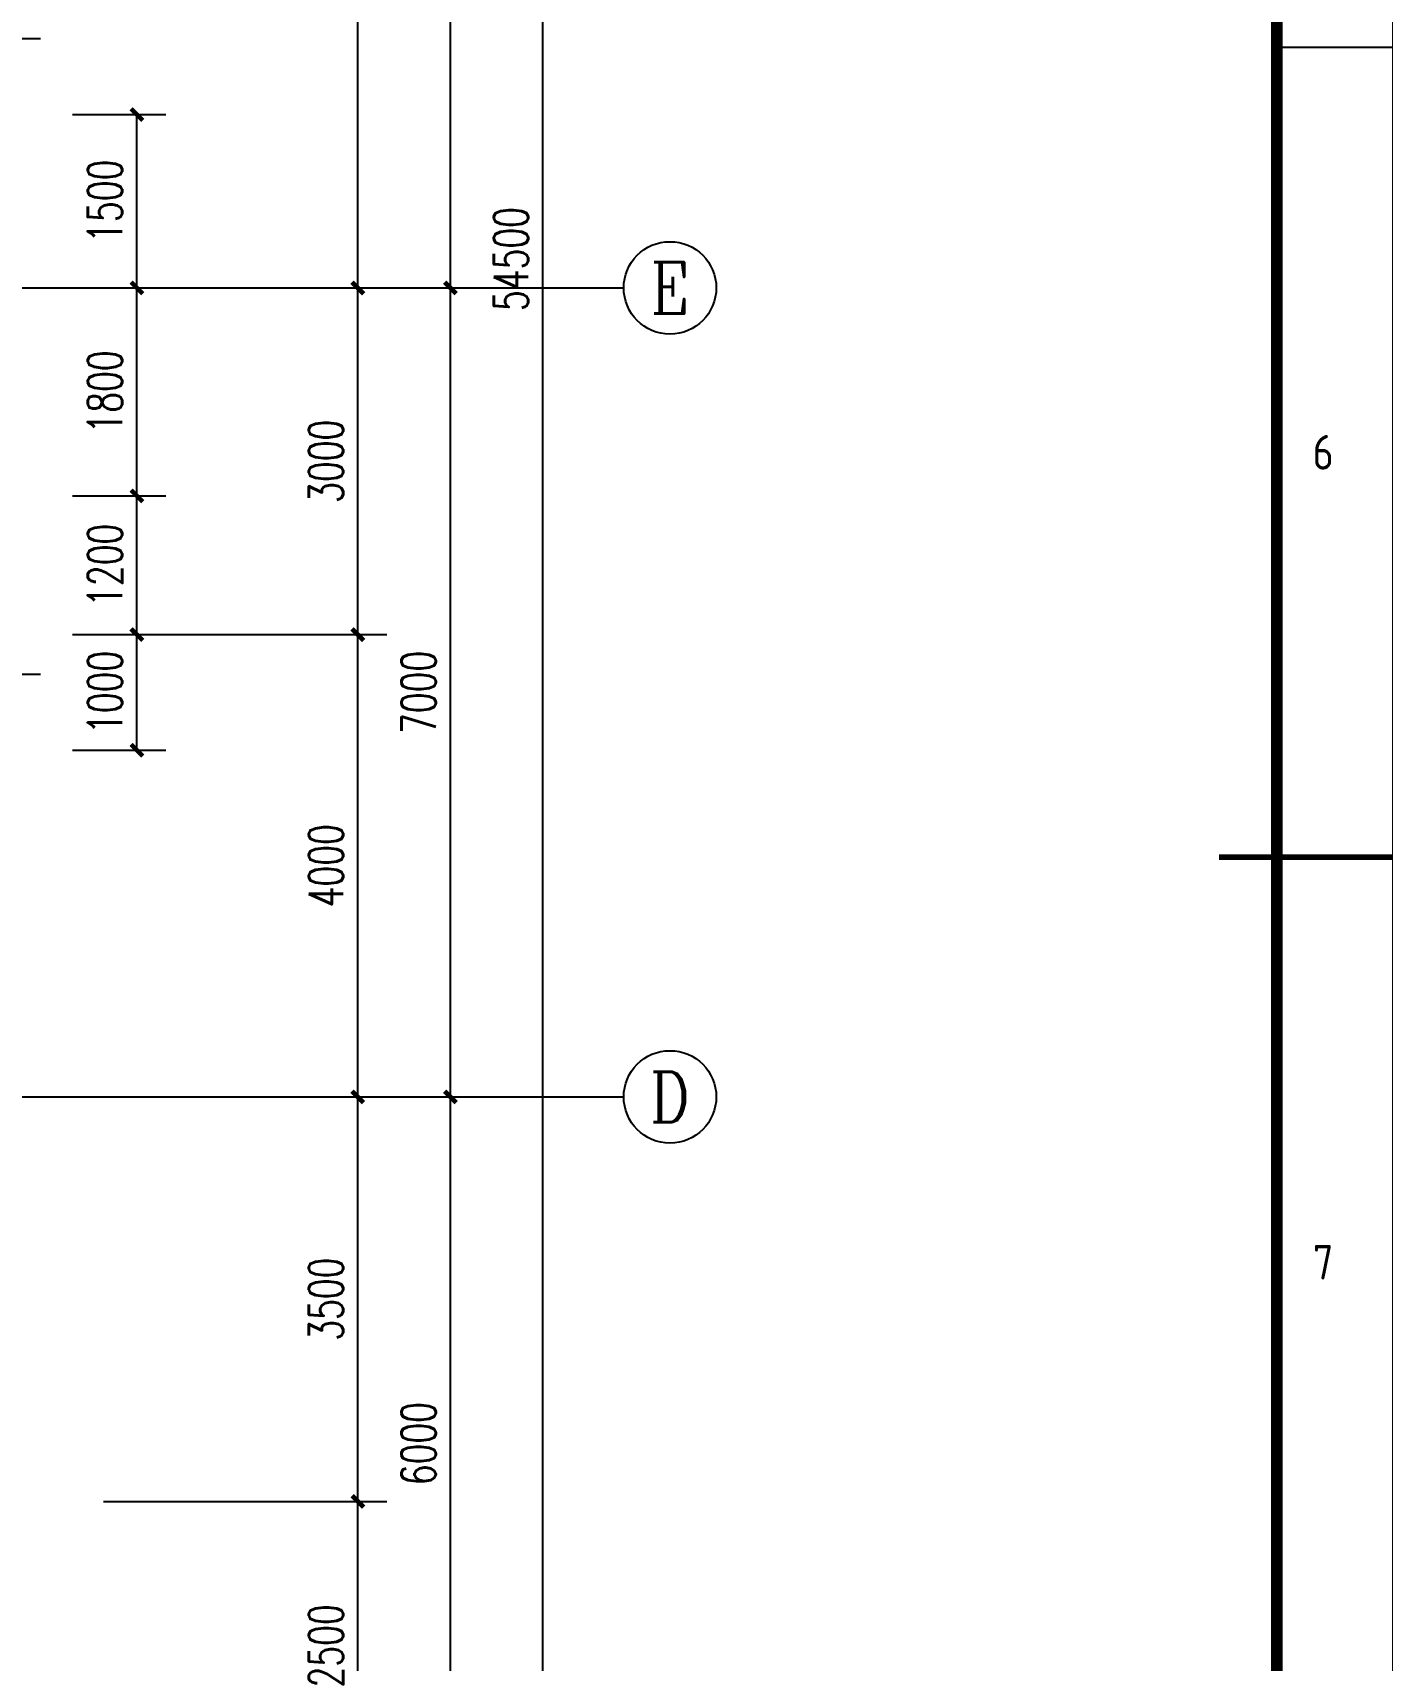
# Model space of a CAD drawing. Extents: x -93062 to 326984, y -142534 to 91021.
# Drawn here: x 50473 to 62260, y 41996 to 56082 of the extents above; entities that cross this region are included whole.
import ezdxf
from ezdxf.enums import TextEntityAlignment as Align

# ---------------------------------------------------------------- set-up
doc = ezdxf.new("R2010")
doc.units = 0
doc.header["$LTSCALE"] = 1000
doc.header["$MEASUREMENT"] = 0
doc.linetypes.add('DOTE', pattern=[2.42, 2, -0.2, 0.02, -0.2])
doc.layers.get('0').update_dxf_attribs({"color": 8})
doc.layers.get('Defpoints').update_dxf_attribs({"color": 8})
for name, color, linetype in [('AXIS', 8, 'Continuous'), ('AXIS_TEXT', 8, 'Continuous'), ('DOTE', 8, 'DOTE'), ('HOLE', 8, 'Continuous')]:
    doc.layers.add(name, color=color, linetype=linetype)
doc.styles.add('_TCH_AXIS', font='COMPLEX', dxfattribs={"bigfont": 'GBCBIG'})
doc.styles.add('_TCH_DIM_T3', font='SIMPLEX', dxfattribs={"width": 0.705882, "bigfont": 'GBCBIG'})
doc.styles.add('COMPLEX', font='COMPLEX')
doc.styles.get("Standard").update_dxf_attribs({"font": 'gbenor.shx', "bigfont": 'gbcbig.shx'})
doc.styles.add('TK', font='GEDITXT.SHX', dxfattribs={"width": 0.85, "height": 3.5, "bigfont": 'DXT.SHX'})
doc.dimstyles.new('_TCH_ARCH&&100', dxfattribs={"dimtxt": 297.5, "dimasz": 100, "dimexe": 250, "dimexo": 300, "dimgap": 126.25, "dimtad": 1, "dimdec": 0, "dimzin": 0, "dimdsep": 46, "dimtxsty": '_TCH_DIM_T3', "dimblk": 'ARCHTICK', "dimcen": 0.09, "dimazin": 2, "dimtfac": 1, "dimtdec": 0, "dimtix": 1, "dimtmove": 2, "dimatfit": 3, "dimfxl": 1, "dimtolj": 1, "dimtzin": 0, "dimarcsym": 0})

# ---------------------------------------------------------------- blocks, each defined once
blk = doc.blocks.new('GEDI_WK_A1_V')
at = {"color": 3}
for p, q in [((584, 490.58), (594, 490.58)), ((584, 420.5), (594, 420.5))]:
    blk.add_line(p, q, dxfattribs=at)
for points, const_width in [([(0, 841), (0, 0), (594, 0), (594, 841)], 0.1), ([(10, 816), (10, 10), (584, 10), (584, 816)], 1)]:
    blk.add_lwpolyline(points, close=True, dxfattribs=dict(at, const_width=const_width))
at = {"color": 3, "const_width": 0.5}
blk.add_lwpolyline([(579, 420.5), (594, 420.5)], dxfattribs=at)
at = {"color": 3}
for s, p in [('6', (588, 455.54)), ('7', (588, 385.46))]:
    blk.add_text(s, height=3, dxfattribs=at).set_placement(p, align=Align.MIDDLE)
blk = doc.blocks.new('A$C711966D6')
blk.add_blockref('GEDI_WK_A1_V', (0, 0))
at = {"style": 'TK', "width": 0.85}
for tag, height, p in [('PROJECTNAME', 4.75, (529, 44)), ('PHASE', 4, (571, 44)), ('DRAWINGNAME', 4.75, (539, 31))]:
    blk.add_attdef(tag, text='', height=height, dxfattribs=at).set_placement(p, align=Align.MIDDLE_CENTER)
for tag, p, height in [('APPROVE', (416, 32.75), 3.5), ('DESIGN', (461, 32.75), 3.5), ('REVIEW1', (416, 25.75), 3.5), ('DRAW', (461, 25.75), 3.5), ('REVIEW2', (416, 18.75), 3.5), ('PROPORTION', (461, 18.75), 3.5), ('DRAWINGNUMBER', (511, 18.5), 4), ('CHECK', (416, 11.75), 3.5), ('DATE', (461, 11.75), 3.5), ('VERSION', (577, 11.75), 3.5)]:
    blk.add_attdef(tag, p, '', height=height, dxfattribs=at)
blk = doc.blocks.new('是飞洒发时')
at = {"xscale": 100, "yscale": 100, "zscale": 100}
blk.add_blockref('A$C711966D6', (0, 0), dxfattribs=at)
blk = doc.blocks.new('_ArchTick')
at = {"color": 0, "linetype": 'ByBlock', "const_width": 0.4}
blk.add_lwpolyline([(-0.5, -0.5), (0.5, 0.5)], dxfattribs=at)
blk = doc.blocks.new('*D402')
at = {"layer": 'Defpoints', "color": 0, "transparency": 16777216}
for p in [(50518, 50872), (51375, 50872), (50518, 49872)]:
    blk.add_point(p, dxfattribs=at)
at = {"layer": 'HOLE', "color": 0, "lineweight": -2, "transparency": 16777216}
for p, q in [((50818, 50872), (51625, 50872)), ((51375, 49872), (51375, 50872)), ((50818, 49872), (51625, 49872))]:
    blk.add_line(p, q, dxfattribs=at)
at = {"layer": 'HOLE', "color": 0, "lineweight": -2, "transparency": 16777216, "xscale": 100, "yscale": 100, "zscale": 100}
for p, rotation in [((51375, 50872), 90), ((51375, 49872), 270)]:
    blk.add_blockref('_ArchTick', p, dxfattribs=dict(at, rotation=rotation))
at = {"layer": 'HOLE', "color": 0, "transparency": 16777216, "insert": (51099, 50372), "char_height": 297.5, "attachment_point": 5, "rotation": 90, "style": '_TCH_DIM_T3'}
blk.add_mtext('\\A1;1000', dxfattribs=at)
blk = doc.blocks.new('*D403')
at = {"layer": 'Defpoints', "color": 0, "transparency": 16777216}
for p in [(50518, 52072), (51375, 52072), (50518, 50872)]:
    blk.add_point(p, dxfattribs=at)
at = {"layer": 'HOLE', "color": 0, "lineweight": -2, "transparency": 16777216}
for p, q in [((50818, 52072), (51625, 52072)), ((51375, 50872), (51375, 52072)), ((50818, 50872), (51625, 50872))]:
    blk.add_line(p, q, dxfattribs=at)
at = {"layer": 'HOLE', "color": 0, "lineweight": -2, "transparency": 16777216, "xscale": 100, "yscale": 100, "zscale": 100}
for p, rotation in [((51375, 52072), 90), ((51375, 50872), 270)]:
    blk.add_blockref('_ArchTick', p, dxfattribs=dict(at, rotation=rotation))
at = {"layer": 'HOLE', "color": 0, "transparency": 16777216, "insert": (51099, 51472), "char_height": 297.5, "attachment_point": 5, "rotation": 90, "style": '_TCH_DIM_T3'}
blk.add_mtext('\\A1;1200', dxfattribs=at)
blk = doc.blocks.new('*D404')
at = {"layer": 'Defpoints', "color": 0, "transparency": 16777216}
for p in [(50518, 53872), (51375, 53872), (50518, 52072)]:
    blk.add_point(p, dxfattribs=at)
at = {"layer": 'HOLE', "color": 0, "lineweight": -2, "transparency": 16777216}
for p, q in [((50818, 53872), (51625, 53872)), ((51375, 52072), (51375, 53872)), ((50818, 52072), (51625, 52072))]:
    blk.add_line(p, q, dxfattribs=at)
at = {"layer": 'HOLE', "color": 0, "lineweight": -2, "transparency": 16777216, "xscale": 100, "yscale": 100, "zscale": 100}
for p, rotation in [((51375, 53872), 90), ((51375, 52072), 270)]:
    blk.add_blockref('_ArchTick', p, dxfattribs=dict(at, rotation=rotation))
at = {"layer": 'HOLE', "color": 0, "transparency": 16777216, "insert": (51099, 52972), "char_height": 297.5, "attachment_point": 5, "rotation": 90, "style": '_TCH_DIM_T3'}
blk.add_mtext('\\A1;1800', dxfattribs=at)
blk = doc.blocks.new('*D405')
at = {"layer": 'Defpoints', "color": 0, "transparency": 16777216}
for p in [(50518, 55372), (51375, 55372), (50518, 53872)]:
    blk.add_point(p, dxfattribs=at)
at = {"layer": 'HOLE', "color": 0, "lineweight": -2, "transparency": 16777216}
for p, q in [((50818, 55372), (51625, 55372)), ((51375, 53872), (51375, 55372)), ((50818, 53872), (51625, 53872))]:
    blk.add_line(p, q, dxfattribs=at)
at = {"layer": 'HOLE', "color": 0, "lineweight": -2, "transparency": 16777216, "xscale": 100, "yscale": 100, "zscale": 100}
for p, rotation in [((51375, 55372), 90), ((51375, 53872), 270)]:
    blk.add_blockref('_ArchTick', p, dxfattribs=dict(at, rotation=rotation))
at = {"layer": 'HOLE', "color": 0, "transparency": 16777216, "insert": (51099, 54622), "char_height": 297.5, "attachment_point": 5, "rotation": 90, "style": '_TCH_DIM_T3'}
blk.add_mtext('\\A1;1500', dxfattribs=at)
blk = doc.blocks.new('*D1281')
at = {"layer": 'AXIS', "color": 0, "lineweight": -2, "transparency": 16777216}
for p, q in [((51086, 43372), (53536, 43372)), ((53286, 40872), (53286, 43372)), ((51086, 40872), (53536, 40872))]:
    blk.add_line(p, q, dxfattribs=at)
at = {"layer": 'Defpoints', "color": 0, "transparency": 16777216}
for p in [(50786, 43372), (53286, 43372), (50786, 40872)]:
    blk.add_point(p, dxfattribs=at)
at = {"layer": 'AXIS', "color": 0, "lineweight": -2, "transparency": 16777216, "xscale": 100, "yscale": 100, "zscale": 100}
for p, rotation in [((53286, 43372), 90), ((53286, 40872), 270)]:
    blk.add_blockref('_ArchTick', p, dxfattribs=dict(at, rotation=rotation))
at = {"layer": 'AXIS', "color": 0, "transparency": 16777216, "insert": (53011, 42122), "char_height": 297.5, "attachment_point": 5, "rotation": 90, "style": '_TCH_DIM_T3'}
blk.add_mtext('\\A1;2500', dxfattribs=at)
blk = doc.blocks.new('*D1282')
at = {"layer": 'AXIS', "color": 0, "lineweight": -2, "transparency": 16777216}
for p, q in [((51086, 46872), (53536, 46872)), ((53286, 43372), (53286, 46872)), ((51086, 43372), (53536, 43372))]:
    blk.add_line(p, q, dxfattribs=at)
at = {"layer": 'Defpoints', "color": 0, "transparency": 16777216}
for p in [(50786, 46872), (53286, 46872), (50786, 43372)]:
    blk.add_point(p, dxfattribs=at)
at = {"layer": 'AXIS', "color": 0, "lineweight": -2, "transparency": 16777216, "xscale": 100, "yscale": 100, "zscale": 100}
for p, rotation in [((53286, 46872), 90), ((53286, 43372), 270)]:
    blk.add_blockref('_ArchTick', p, dxfattribs=dict(at, rotation=rotation))
at = {"layer": 'AXIS', "color": 0, "transparency": 16777216, "insert": (53011, 45122), "char_height": 297.5, "attachment_point": 5, "rotation": 90, "style": '_TCH_DIM_T3'}
blk.add_mtext('\\A1;3500', dxfattribs=at)
blk = doc.blocks.new('*D1283')
at = {"layer": 'AXIS', "color": 0, "lineweight": -2, "transparency": 16777216}
for p, q in [((51086, 50872), (53536, 50872)), ((53286, 46872), (53286, 50872)), ((51086, 46872), (53536, 46872))]:
    blk.add_line(p, q, dxfattribs=at)
at = {"layer": 'Defpoints', "color": 0, "transparency": 16777216}
for p in [(50786, 50872), (53286, 50872), (50786, 46872)]:
    blk.add_point(p, dxfattribs=at)
at = {"layer": 'AXIS', "color": 0, "lineweight": -2, "transparency": 16777216, "xscale": 100, "yscale": 100, "zscale": 100}
for p, rotation in [((53286, 50872), 90), ((53286, 46872), 270)]:
    blk.add_blockref('_ArchTick', p, dxfattribs=dict(at, rotation=rotation))
at = {"layer": 'AXIS', "color": 0, "transparency": 16777216, "insert": (53011, 48872), "char_height": 297.5, "attachment_point": 5, "rotation": 90, "style": '_TCH_DIM_T3'}
blk.add_mtext('\\A1;4000', dxfattribs=at)
blk = doc.blocks.new('*D1284')
at = {"layer": 'AXIS', "color": 0, "lineweight": -2, "transparency": 16777216}
for p, q in [((51086, 53872), (53536, 53872)), ((53286, 50872), (53286, 53872)), ((51086, 50872), (53536, 50872))]:
    blk.add_line(p, q, dxfattribs=at)
at = {"layer": 'Defpoints', "color": 0, "transparency": 16777216}
for p in [(50786, 53872), (53286, 53872), (50786, 50872)]:
    blk.add_point(p, dxfattribs=at)
at = {"layer": 'AXIS', "color": 0, "lineweight": -2, "transparency": 16777216, "xscale": 100, "yscale": 100, "zscale": 100}
for p, rotation in [((53286, 53872), 90), ((53286, 50872), 270)]:
    blk.add_blockref('_ArchTick', p, dxfattribs=dict(at, rotation=rotation))
at = {"layer": 'AXIS', "color": 0, "transparency": 16777216, "insert": (53011, 52372), "char_height": 297.5, "attachment_point": 5, "rotation": 90, "style": '_TCH_DIM_T3'}
blk.add_mtext('\\A1;3000', dxfattribs=at)
blk = doc.blocks.new('*D1285')
at = {"layer": 'AXIS', "color": 0, "lineweight": -2, "transparency": 16777216}
for p, q in [((51086, 60372), (53536, 60372)), ((53286, 53872), (53286, 60372)), ((51086, 53872), (53536, 53872))]:
    blk.add_line(p, q, dxfattribs=at)
at = {"layer": 'Defpoints', "color": 0, "transparency": 16777216}
for p in [(50786, 60372), (53286, 60372), (50786, 53872)]:
    blk.add_point(p, dxfattribs=at)
at = {"layer": 'AXIS', "color": 0, "lineweight": -2, "transparency": 16777216, "xscale": 100, "yscale": 100, "zscale": 100}
for p, rotation in [((53286, 60372), 90), ((53286, 53872), 270)]:
    blk.add_blockref('_ArchTick', p, dxfattribs=dict(at, rotation=rotation))
at = {"layer": 'AXIS', "color": 0, "transparency": 16777216, "insert": (53011, 57122), "char_height": 297.5, "attachment_point": 5, "rotation": 90, "style": '_TCH_DIM_T3'}
blk.add_mtext('\\A1;6500', dxfattribs=at)
blk = doc.blocks.new('*D1503')
at = {"layer": 'AXIS', "color": 0, "lineweight": -2, "transparency": 16777216}
for p, q in [((51886, 46872), (54336, 46872)), ((54086, 40872), (54086, 46872)), ((51886, 40872), (54336, 40872))]:
    blk.add_line(p, q, dxfattribs=at)
at = {"layer": 'Defpoints', "color": 0, "transparency": 16777216}
for p in [(51586, 46872), (54086, 46872), (51586, 40872)]:
    blk.add_point(p, dxfattribs=at)
at = {"layer": 'AXIS', "color": 0, "lineweight": -2, "transparency": 16777216, "xscale": 100, "yscale": 100, "zscale": 100}
for p, rotation in [((54086, 46872), 90), ((54086, 40872), 270)]:
    blk.add_blockref('_ArchTick', p, dxfattribs=dict(at, rotation=rotation))
at = {"layer": 'AXIS', "color": 0, "transparency": 16777216, "insert": (53811, 43872), "char_height": 297.5, "attachment_point": 5, "rotation": 90, "style": '_TCH_DIM_T3'}
blk.add_mtext('\\A1;6000', dxfattribs=at)
blk = doc.blocks.new('*D1504')
at = {"layer": 'AXIS', "color": 0, "lineweight": -2, "transparency": 16777216}
for p, q in [((51886, 53872), (54336, 53872)), ((54086, 46872), (54086, 53872)), ((51886, 46872), (54336, 46872))]:
    blk.add_line(p, q, dxfattribs=at)
at = {"layer": 'Defpoints', "color": 0, "transparency": 16777216}
for p in [(51586, 53872), (54086, 53872), (51586, 46872)]:
    blk.add_point(p, dxfattribs=at)
at = {"layer": 'AXIS', "color": 0, "lineweight": -2, "transparency": 16777216, "xscale": 100, "yscale": 100, "zscale": 100}
for p, rotation in [((54086, 53872), 90), ((54086, 46872), 270)]:
    blk.add_blockref('_ArchTick', p, dxfattribs=dict(at, rotation=rotation))
at = {"layer": 'AXIS', "color": 0, "transparency": 16777216, "insert": (53811, 50372), "char_height": 297.5, "attachment_point": 5, "rotation": 90, "style": '_TCH_DIM_T3'}
blk.add_mtext('\\A1;7000', dxfattribs=at)
blk = doc.blocks.new('*D1505')
at = {"layer": 'AXIS', "color": 0, "lineweight": -2, "transparency": 16777216}
for p, q in [((51886, 60372), (54336, 60372)), ((54086, 53872), (54086, 60372)), ((51886, 53872), (54336, 53872))]:
    blk.add_line(p, q, dxfattribs=at)
at = {"layer": 'Defpoints', "color": 0, "transparency": 16777216}
for p in [(51586, 60372), (54086, 60372), (51586, 53872)]:
    blk.add_point(p, dxfattribs=at)
at = {"layer": 'AXIS', "color": 0, "lineweight": -2, "transparency": 16777216, "xscale": 100, "yscale": 100, "zscale": 100}
for p, rotation in [((54086, 60372), 90), ((54086, 53872), 270)]:
    blk.add_blockref('_ArchTick', p, dxfattribs=dict(at, rotation=rotation))
at = {"layer": 'AXIS', "color": 0, "transparency": 16777216, "insert": (53811, 57122), "char_height": 297.5, "attachment_point": 5, "rotation": 90, "style": '_TCH_DIM_T3'}
blk.add_mtext('\\A1;6500', dxfattribs=at)
blk = doc.blocks.new('*D1510')
at = {"layer": 'AXIS', "color": 0, "lineweight": -2, "transparency": 16777216}
for p, q in [((51886, 81372), (55136, 81372)), ((54886, 26872), (54886, 81372)), ((51886, 26872), (55136, 26872))]:
    blk.add_line(p, q, dxfattribs=at)
at = {"layer": 'Defpoints', "color": 0, "transparency": 16777216}
for p in [(51586, 81372), (54886, 81372), (51586, 26872)]:
    blk.add_point(p, dxfattribs=at)
at = {"layer": 'AXIS', "color": 0, "lineweight": -2, "transparency": 16777216, "xscale": 100, "yscale": 100, "zscale": 100}
for p, rotation in [((54886, 81372), 90), ((54886, 26872), 270)]:
    blk.add_blockref('_ArchTick', p, dxfattribs=dict(at, rotation=rotation))
at = {"layer": 'AXIS', "color": 0, "transparency": 16777216, "insert": (54611, 54122), "char_height": 297.5, "attachment_point": 5, "rotation": 90, "style": '_TCH_DIM_T3'}
blk.add_mtext('\\A1;54500', dxfattribs=at)
blk = doc.blocks.new('_AXISO')
blk.add_circle((0, 0), 0.5)
at = {"layer": 'AXIS_TEXT', "style": 'COMPLEX', "width": 1.041667}
blk.add_attdef('A', text='', height=0.56, dxfattribs=at).set_placement((-0.25, -0.28), (0.25, -0.28), align=Align.FIT)

msp = doc.modelspace()

# ---------------------------------------------------------------- linework, layer by layer
at = {"layer": 'AXIS'}
for p, q in [((51585.9, 53872.1), (55585.9, 53872.1)), ((51585.9, 46872.1), (55585.9, 46872.1))]:
    msp.add_line(p, q, dxfattribs=at)
at = {"layer": 'DOTE'}
for p, q in [((22679.9, 53872.1), (51585.9, 53872.1)), ((22679.9, 46872.1), (51585.9, 46872.1))]:
    msp.add_line(p, q, dxfattribs=at)
at = {"layer": 'HOLE'}
for p, q in [((49818.2, 56029.1), (50540.7, 56029.1)), ((49818.2, 50529.1), (50540.7, 50529.1))]:
    msp.add_line(p, q, dxfattribs=at)

# ---------------------------------------------------------------- block references
msp.add_blockref('是飞洒发时', (2835.5, 6896))
at = {"layer": 'AXIS'}
ref = msp.add_blockref('_AXISO', (55985.9, 53872.1), dxfattribs=dict(at, xscale=800, yscale=800, zscale=800))
ref.add_attrib('A', 'E', dxfattribs={"layer": 'AXIS_TEXT', "height": 445.4, "style": '_TCH_AXIS'}).set_placement((55816.2, 53649.3), (56155.6, 53649.3), align=Align.FIT)
ref = msp.add_blockref('_AXISO', (55985.9, 46872.1), dxfattribs=dict(at, xscale=800, yscale=800, zscale=800))
ref.add_attrib('A', 'D', dxfattribs={"layer": 'AXIS_TEXT', "height": 435.3, "style": '_TCH_AXIS'}).set_placement((55809.8, 46654.4), (56162.1, 46654.4), align=Align.FIT)

# ---------------------------------------------------------------- dimensions: what is measured, and where the dimension line sits
for p1, p2, distance, picture, middle in [((51585.9, 26872.1), (51585.9, 81372.1), -3300, '*D1510', (54610.9, 54122.1)), ((50785.9, 53872.1), (50785.9, 60372.1), -2500, '*D1285', (53010.9, 57122.1)), ((51585.9, 53872.1), (51585.9, 60372.1), -2500, '*D1505', (53810.9, 57122.1)), ((50785.9, 50872.1), (50785.9, 53872.1), -2500, '*D1284', (53010.9, 52372.1)), ((51585.9, 46872.1), (51585.9, 53872.1), -2500, '*D1504', (53810.9, 50372.1)), ((50785.9, 46872.1), (50785.9, 50872.1), -2500, '*D1283', (53010.9, 48872.1)), ((50785.9, 43372.1), (50785.9, 46872.1), -2500, '*D1282', (53010.9, 45122.1)), ((51585.9, 40872.1), (51585.9, 46872.1), -2500, '*D1503', (53810.9, 43872.1)), ((50785.9, 40872.1), (50785.9, 43372.1), -2500, '*D1281', (53010.9, 42122.1))]:
    dim = msp.add_aligned_dim(p1=p1, p2=p2, distance=distance, dimstyle='_TCH_ARCH&&100', dxfattribs=at)
    dim.commit()
    dim.dimension.update_dxf_attribs({"geometry": picture, "text_midpoint": middle})
at = {"layer": 'HOLE'}
for p1, p2, picture, middle in [((50518.4, 53872.1), (50518.4, 55372.1), '*D405', (51099.5, 54622.1)), ((50518.4, 52072.1), (50518.4, 53872.1), '*D404', (51099.5, 52972.1)), ((50518.4, 50872.1), (50518.4, 52072.1), '*D403', (51099.5, 51472.1)), ((50518.4, 49872.1), (50518.4, 50872.1), '*D402', (51099.5, 50372.1))]:
    dim = msp.add_aligned_dim(p1=p1, p2=p2, distance=-856.1, dimstyle='_TCH_ARCH&&100', dxfattribs=at)
    dim.commit()
    dim.dimension.update_dxf_attribs({"geometry": picture, "text_midpoint": middle})

doc.saveas('drawing.dxf')
